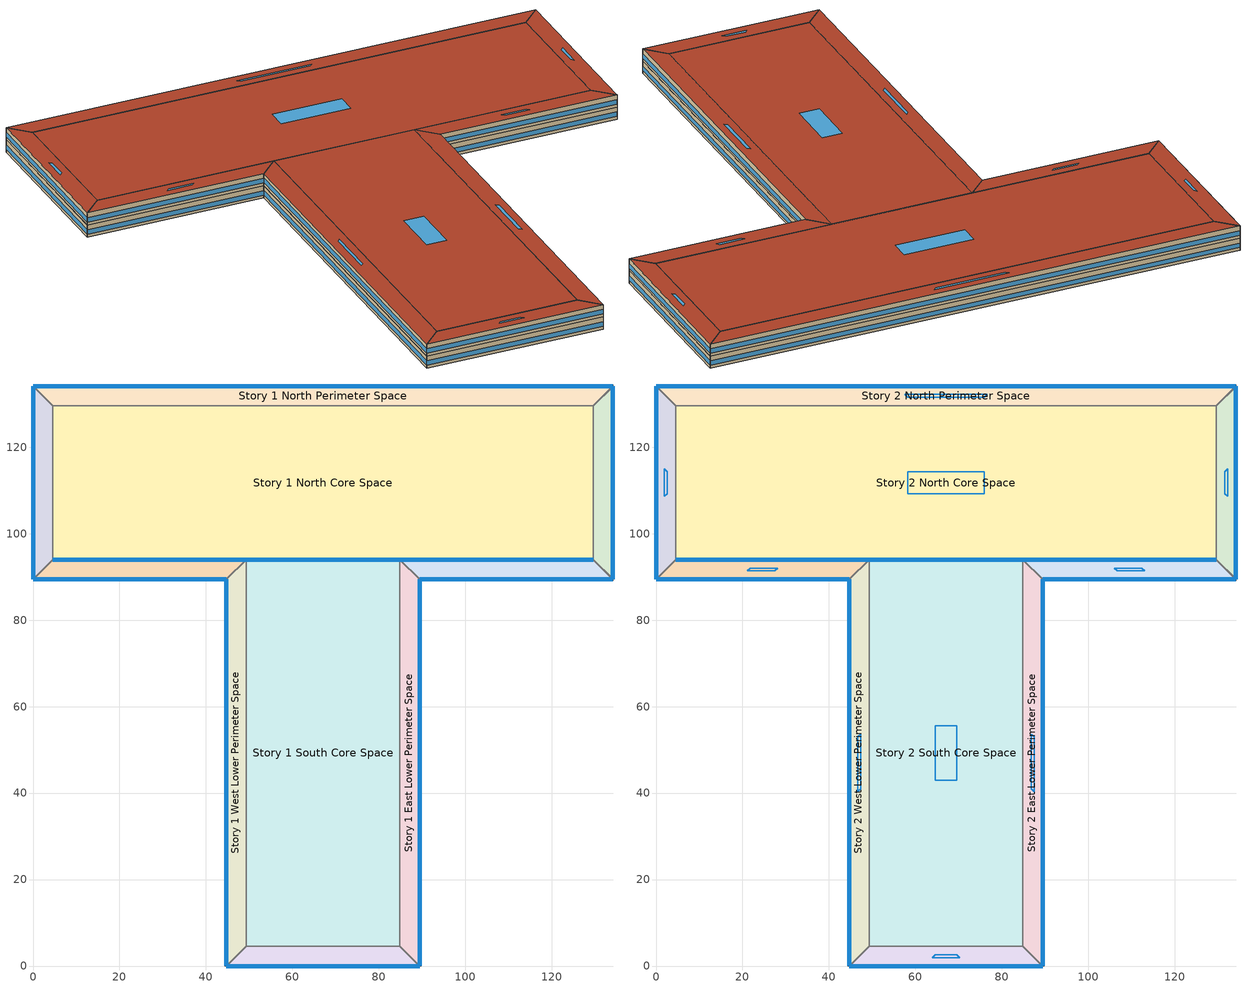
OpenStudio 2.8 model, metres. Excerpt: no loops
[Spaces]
Story 1 West Lower Perimeter Space
 floor ground: 44.72,0 44.72,89.44 49.29,94.01 49.29,4.57 z0
 wall outside: 44.72,89.44 44.72,0 z0:3.2
 wall to Story 1 South Upper Left Perimeter Space: 49.29,94.01 44.72,89.44 z0:3.2
 wall to Story 1 South Core Space: 49.29,4.57 49.29,94.01 z0:3.2
 wall to Story 1 South Lower Perimeter Space: 44.72,0 49.29,4.57 z0:3.2
 window: 44.72,89.42 44.72,0.03 z0.76:1.94
Story 1 South Upper Left Perimeter Space
 floor ground: 44.72,89.44 0,89.44 4.57,94.01 49.29,94.01 z0
 wall outside: 0,89.44 44.72,89.44 / 49.29,94.01 4.57,94.01 z0:3.2
 wall to Story 1 West Upper Perimeter Space: 4.57,94.01 0,89.44 z0:3.2
 window: 49.27,94.01 4.6,94.01 / 0.03,89.44 44.7,89.44 z0.76:1.94
Story 1 West Upper Perimeter Space
 floor ground: 0,89.44 0,134.16 4.57,129.59 4.57,94.01 z0
 wall outside: 0,134.16 0,89.44 z0:3.2
 wall to Story 1 North Perimeter Space: 4.57,129.59 0,134.16 z0:3.2
 wall to Story 1 North Core Space: 4.57,94.01 4.57,129.59 z0:3.2
 window: 0,134.14 0,89.47 z0.76:1.94
Story 1 North Perimeter Space
 floor ground: 0,134.16 134.16,134.16 129.59,129.59 4.57,129.59 z0
 wall outside: 134.16,134.16 0,134.16 z0:3.2
 wall to Story 1 East Upper Perimeter Space: 129.59,129.59 134.16,134.16 z0:3.2
 wall to Story 1 North Core Space: 4.57,129.59 129.59,129.59 z0:3.2
 window: 134.14,134.16 0.03,134.16 z0.76:1.94
Story 1 East Upper Perimeter Space
 floor ground: 134.16,134.16 134.16,89.44 129.59,94.01 129.59,129.59 z0
 wall outside: 134.16,89.44 134.16,134.16 z0:3.2
 wall to Story 1 South Upper Left Perimeter Space 1: 129.59,94.01 134.16,89.44 z0:3.2
 wall to Story 1 North Core Space: 129.59,129.59 129.59,94.01 z0:3.2
 window: 134.16,89.47 134.16,134.14 z0.76:1.94
Story 1 South Upper Left Perimeter Space 1
 floor ground: 134.16,89.44 89.44,89.44 84.87,94.01 129.59,94.01 z0
 wall outside: 89.44,89.44 134.16,89.44 / 129.59,94.01 84.87,94.01 z0:3.2
 wall to Story 1 East Lower Perimeter Space: 84.87,94.01 89.44,89.44 z0:3.2
 window: 89.47,89.44 134.14,89.44 / 129.57,94.01 84.9,94.01 z0.76:1.94
Story 1 East Lower Perimeter Space
 floor ground: 89.44,89.44 89.44,0 84.87,4.57 84.87,94.01 z0
 wall outside: 89.44,0 89.44,89.44 z0:3.2
 wall to Story 1 South Lower Perimeter Space: 84.87,4.57 89.44,0 z0:3.2
 wall to Story 1 South Core Space: 84.87,94.01 84.87,4.57 z0:3.2
 window: 89.44,0.03 89.44,89.42 z0.76:1.94
Story 1 South Lower Perimeter Space
 floor ground: 89.44,0 44.72,0 49.29,4.57 84.87,4.57 z0
 wall outside: 44.72,0 89.44,0 z0:3.2
 wall to Story 1 South Core Space: 84.87,4.57 49.29,4.57 z0:3.2
 window: 44.75,0 89.42,0 z0.76:1.94
Story 1 North Core Space
 floor ground: 4.57,94.01 4.57,129.59 129.59,129.59 129.59,94.01 z0
 wall outside: 4.57,94.01 49.29,94.01 84.87,94.01 129.59,94.01 z0:3.2
 window: 4.6,94.01 49.27,94.01 / 49.32,94.01 84.85,94.01 / 84.9,94.01 129.57,94.01 z0.76:1.94
Story 1 South Core Space
 floor ground: 49.29,4.57 49.29,94.01 84.87,94.01 84.87,4.57 z0
 wall outside: 84.87,94.01 49.29,94.01 z0:3.2
 window: 84.85,94.01 49.32,94.01 z0.76:1.94
Story 2 West Lower Perimeter Space
 floor to Story 1 West Lower Perimeter Space: 44.72,0 44.72,89.44 49.29,94.01 49.29,4.57 z3.2
 wall outside: 44.72,89.44 44.72,0 z3.2:6.4
 wall to Story 2 South Upper Left Perimeter Space: 49.29,94.01 44.72,89.44 z3.2:6.4
 wall to Story 2 South Core Space: 49.29,4.57 49.29,94.01 z3.2:6.4
 wall to Story 2 South Lower Perimeter Space: 44.72,0 49.29,4.57 z3.2:6.4
 window: 44.72,89.42 44.72,0.03 z3.96:5.14
 roof outside: 49.29,4.57 49.29,94.01 44.72,89.44 44.72,0 z6.4
 skylight: 47.33,41 47.33,53.65 46.68,53.01 46.68,40.36 z6.4
Story 2 South Upper Left Perimeter Space
 floor to Story 1 South Upper Left Perimeter Space: 44.72,89.44 0,89.44 4.57,94.01 49.29,94.01 z3.2
 wall outside: 0,89.44 44.72,89.44 / 49.29,94.01 4.57,94.01 z3.2:6.4
 wall to Story 2 West Upper Perimeter Space: 4.57,94.01 0,89.44 z3.2:6.4
 window: 0.03,89.44 44.7,89.44 / 49.27,94.01 4.6,94.01 z3.96:5.14
 roof outside: 49.29,94.01 4.57,94.01 0,89.44 44.72,89.44 z6.4
 skylight: 28.13,92.05 21.81,92.05 21.16,91.4 27.48,91.4 z6.4
Story 2 West Upper Perimeter Space
 floor to Story 1 West Upper Perimeter Space: 0,89.44 0,134.16 4.57,129.59 4.57,94.01 z3.2
 wall outside: 0,134.16 0,89.44 z3.2:6.4
 wall to Story 2 North Perimeter Space: 4.57,129.59 0,134.16 z3.2:6.4
 wall to Story 2 North Core Space: 4.57,94.01 4.57,129.59 z3.2:6.4
 window: 0,134.14 0,89.47 z3.96:5.14
 roof outside: 4.57,94.01 4.57,129.59 0,134.16 0,89.44 z6.4
 skylight: 2.61,109.29 2.61,114.32 1.96,114.97 1.96,108.64 z6.4
Story 2 North Perimeter Space
 floor to Story 1 North Perimeter Space: 0,134.16 134.16,134.16 129.59,129.59 4.57,129.59 z3.2
 wall outside: 134.16,134.16 0,134.16 z3.2:6.4
 wall to Story 2 East Upper Perimeter Space: 129.59,129.59 134.16,134.16 z3.2:6.4
 wall to Story 2 North Core Space: 4.57,129.59 129.59,129.59 z3.2:6.4
 window: 134.14,134.16 0.03,134.16 z3.96:5.14
 roof outside: 4.57,129.59 129.59,129.59 134.16,134.16 0,134.16 z6.4
 skylight: 58.24,131.56 75.92,131.56 76.57,132.2 57.6,132.2 z6.4
Story 2 East Upper Perimeter Space
 floor to Story 1 East Upper Perimeter Space: 134.16,134.16 134.16,89.44 129.59,94.01 129.59,129.59 z3.2
 wall outside: 134.16,89.44 134.16,134.16 z3.2:6.4
 wall to Story 2 South Upper Left Perimeter Space 1: 129.59,94.01 134.16,89.44 z3.2:6.4
 wall to Story 2 North Core Space: 129.59,129.59 129.59,94.01 z3.2:6.4
 window: 134.16,89.47 134.16,134.14 z3.96:5.14
 roof outside: 129.59,129.59 129.59,94.01 134.16,89.44 134.16,134.16 z6.4
 skylight: 131.56,114.32 131.56,109.29 132.2,108.64 132.2,114.97 z6.4
Story 2 South Upper Left Perimeter Space 1
 floor to Story 1 South Upper Left Perimeter Space 1: 134.16,89.44 89.44,89.44 84.87,94.01 129.59,94.01 z3.2
 wall outside: 89.44,89.44 134.16,89.44 / 129.59,94.01 84.87,94.01 z3.2:6.4
 wall to Story 2 East Lower Perimeter Space: 84.87,94.01 89.44,89.44 z3.2:6.4
 window: 89.47,89.44 134.14,89.44 / 129.57,94.01 84.9,94.01 z3.96:5.14
 roof outside: 129.59,94.01 84.87,94.01 89.44,89.44 134.16,89.44 z6.4
 skylight: 112.36,92.05 106.03,92.05 106.68,91.4 113,91.4 z6.4
Story 2 East Lower Perimeter Space
 floor to Story 1 East Lower Perimeter Space: 89.44,89.44 89.44,0 84.87,4.57 84.87,94.01 z3.2
 wall outside: 89.44,0 89.44,89.44 z3.2:6.4
 wall to Story 2 South Lower Perimeter Space: 84.87,4.57 89.44,0 z3.2:6.4
 wall to Story 2 South Core Space: 84.87,94.01 84.87,4.57 z3.2:6.4
 window: 89.44,0.03 89.44,89.42 z3.96:5.14
 roof outside: 84.87,94.01 84.87,4.57 89.44,0 89.44,89.44 z6.4
 skylight: 86.83,53.65 86.83,41 87.48,40.36 87.48,53.01 z6.4
Story 2 South Lower Perimeter Space
 floor to Story 1 South Lower Perimeter Space: 89.44,0 44.72,0 49.29,4.57 84.87,4.57 z3.2
 wall outside: 44.72,0 89.44,0 z3.2:6.4
 wall to Story 2 South Core Space: 84.87,4.57 49.29,4.57 z3.2:6.4
 window: 44.75,0 89.42,0 z3.96:5.14
 roof outside: 84.87,4.57 49.29,4.57 44.72,0 89.44,0 z6.4
 skylight: 69.6,2.61 64.57,2.61 63.92,1.96 70.24,1.96 z6.4
Story 2 North Core Space
 floor to Story 1 North Core Space: 4.57,94.01 4.57,129.59 129.59,129.59 129.59,94.01 z3.2
 wall outside: 4.57,94.01 49.29,94.01 84.87,94.01 129.59,94.01 z3.2:6.4
 window: 49.32,94.01 84.85,94.01 / 84.9,94.01 129.57,94.01 / 4.6,94.01 49.27,94.01 z3.96:5.14
 roof outside: 129.59,94.01 129.59,129.59 4.57,129.59 4.57,94.01 z6.4
 skylight: 75.92,109.29 75.92,114.32 58.24,114.32 58.24,109.29 z6.4
Story 2 South Core Space
 floor to Story 1 South Core Space: 49.29,4.57 49.29,94.01 84.87,94.01 84.87,4.57 z3.2
 wall outside: 84.87,94.01 49.29,94.01 z3.2:6.4
 window: 84.85,94.01 49.32,94.01 z3.96:5.14
 roof outside: 84.87,4.57 84.87,94.01 49.29,94.01 49.29,4.57 z6.4
 skylight: 69.6,42.97 69.6,55.62 64.57,55.62 64.57,42.97 z6.4
[Building]
T shape_SmallHotel_NECB2017: North Axis {deg}=0; Space Type=Hotel/Motel WholeBuilding; Default Construction Set=BTAP-Mass at hdd = 4500.0; Standards Number of Stories=2; Standards Number of Above Ground Stories=2; Standards Building Type=NECB2017_SmallHotel
[Site]
Ottawa=Macdonald-Cartier Intl AP_ON_CAN: Latitude {deg}=45.317; Longitude {deg}=-75.667; Time Zone {hr}=-5; Elevation {m}=114.9
[Site:WaterMainsTemperature]
Calculation Method=Correlation; Annual Average Outdoor Air Temperature {C}=6.83333; Maximum Difference In Monthly Average Outdoor Air Temperatures {deltaC}=31.2
[SizingPeriod:DesignDay] Barometric Pressure {Pa}=99952; Sky Clearness=0; Rain Indicator=0; Snow Indicator=0; Day of Month=21; Daylight Saving Time Indicator=0; Humidity Indicating Type=Wetbulb; Dry-Bulb Temperature Range Modifier Type=DefaultMultipliers
Name | Maximum Dry-Bulb Temperature {C} | Daily Dry-Bulb Temperature Range {deltaC} | Humidity Indicating Conditions at Maximum Dry-Bulb | Wind Speed {m/s} | Wind Direction {deg} | Month | Day Type | Solar Model Indicator | ASHRAE Taub | ASHRAE Taud
Ottawa=Macdonald-Cartier Intl Ann Clg .4% Condns DB=>MWB | 30.6 | 10.1 | 21.8 | 4.6 | 220 | 7 | SummerDesignDay | ASHRAETau | 0.417 | 2.264
Ottawa=Macdonald-Cartier Intl Ann Htg 99.6% Condns DB | -24.2 | 0 | -24.2 | 3.5 | 290 | 1 | WinterDesignDay | ASHRAEClearSky
[Site:GroundTemperature:BuildingSurface]
19.527, 19.502, 19.536, 19.598, 20.002, 21.64, 22.225, 22.375, 21.449, 20.121, 19.802, 19.633
[Material:NoMass] Roughness=Smooth; Thermal Absorptance=0.9; Solar Absorptance=0.7
Name | Thermal Resistance {m2-K/W} | Visible Absorptance
Typical Carpet Pad; Typical Carpet Pad 1 | 0.21648 | 0.8
Typical Insulation 1 | 5.20402 | 0.7
Typical Insulation 2 | 3.77764 | 0.7
Typical Insulation 3 | 6.41024 | 0.7
Typical Carpet Pad 2 | 1.25503 | 0.8
Typical Carpet Pad 3; Typical Carpet Pad 4 | 3.45515 | 0.8
Typical Insulation 4 | 0.526298 | 0.7
Typical Insulation 5 | 0.526316 | 0.7
[Material]
Name | Roughness | Thickness {m} | Conductivity {W/m-K} | Density {kg/m3} | Specific Heat {J/kg-K} | Thermal Absorptance | Solar Absorptance | Visible Absorptance
G05 25mm wood | MediumSmooth | 0.0254 | 0.15 | 608 | 1630 | 0.9 | 0.5 | 0.5
100mm Normalweight concrete floor 1 | MediumSmooth | 0.1016 | 2.31 | 2322 | 832
G01 13mm gypsum board 1 | Smooth | 0.0127 | 0.16 | 800 | 1090 | 0.9 | 0.7 | 0.5
4 in. Normalweight Concrete Floor 1 | MediumRough | 0.1016 | 2.31 | 2322 | 832 | 0.9 | 0.7 | 0.7
1IN Stucco 1 | Smooth | 0.0253 | 0.6918 | 1858 | 837 | 0.9 | 0.7 | 0.92
8IN CONCRETE HW RefBldg 1 | Rough | 0.2032 | 1.311 | 2240 | 836.8 | 0.9 | 0.7 | 0.7
1/2IN Gypsum 1 | Smooth | 0.0127 | 0.16 | 784.9 | 830 | 0.9 | 0.4 | 0.4
Metal Roof Surface 1; F08 Metal surface 1 | Smooth | 0.0008 | 45.28 | 7824 | 500 | 0.9 | 0.7 | 0.7
6 in. Normalweight Concrete Floor 1; 6 in. Normalweight Concrete Floor 2; 6 in. Normalweight Concrete Floor 3 | MediumRough | 0.1524 | 2.31 | 2322 | 832 | 0.9 | 0.7 | 0.7
[Construction]
BTAP-Int-Partition; BTAP-Int-Door: G05 25mm wood
BTAP-Int-Floor: 100mm Normalweight concrete floor 1, Typical Carpet Pad
BTAP-Int-Wall: G01 13mm gypsum board 1, G01 13mm gypsum board 1
BTAP-Int-Ceiling: Typical Carpet Pad, 100mm Normalweight concrete floor 1
BTAP-Int-Window: SimpleGlazing
BTAP-Ext-Floor-Mass:U-0.183: Typical Insulation 1, 4 in. Normalweight Concrete Floor 1, Typical Carpet Pad 1
BTAP-Ext-Wall-Mass:U-0.247: 1IN Stucco 1, 8IN CONCRETE HW RefBldg 1, Typical Insulation 2, 1/2IN Gypsum 1
BTAP-Ext-Roof-Metal:U-0.156: Metal Roof Surface 1, Typical Insulation 3
BTAP-Grnd-Floor-Mass:U-0.757: 6 in. Normalweight Concrete Floor 1, Typical Carpet Pad 2
BTAP-Grnd-Wall-Mass:U-0.284: 6 in. Normalweight Concrete Floor 2, Typical Carpet Pad 3
BTAP-Grnd-Roof-Mass:U-0.284: 6 in. Normalweight Concrete Floor 3, Typical Carpet Pad 4
BTAP-Ext-FixedWindow:U=0.190 SHGC=0.600; BTAP-Ext-GlassDoors:U=0.190 SHGC=0.600; BTAP-Ext-Skylights:U=0.190 SHGC=0.600; BTAP-Ext-DaylightDomes:U=0.190 SHGC=0.600; BTAP-Ext-DaylightDiffuser:U=0.190 SHGC=0.600: SimpleGlazing:U=0.190 SHGC=0.600
BTAP-Ext-Door:U-1.9000000000000001: F08 Metal surface 1, Typical Insulation 4
BTAP-Ext-OverHeadDoor:U-1.9000000000000001: Typical Insulation 5
[DefaultConstructionSet]
BTAP-Mass at hdd = 4500.0: Default Exterior Surface Constructions=BTAP-Mass at hdd = 4500.0; Default Interior Surface Constructions=Default Surface Constructions 2; Default Ground Contact Surface Constructions=BTAP-Mass at hdd = 4500.0 1; Default Exterior SubSurface Constructions=BTAP-Mass at hdd = 4500.0; Default Interior SubSurface Constructions=Default Sub Surface Constructions 2; Interior Partition Construction=BTAP-Int-Partition
[DefaultSurfaceConstructions]
Name | Floor Construction | Wall Construction | Roof Ceiling Construction
Default Surface Constructions 2 | BTAP-Int-Floor | BTAP-Int-Wall | BTAP-Int-Ceiling
BTAP-Mass at hdd = 4500.0 | BTAP-Ext-Floor-Mass:U-0.183 | BTAP-Ext-Wall-Mass:U-0.247 | BTAP-Ext-Roof-Metal:U-0.156
BTAP-Mass at hdd = 4500.0 1 | BTAP-Grnd-Floor-Mass:U-0.757 | BTAP-Grnd-Wall-Mass:U-0.284 | BTAP-Grnd-Roof-Mass:U-0.284
[DefaultSubSurfaceConstructions]
Name | Fixed Window Construction | Operable Window Construction | Door Construction | Glass Door Construction | Overhead Door Construction | Skylight Construction | Tubular Daylight Dome Construction | Tubular Daylight Diffuser Construction
Default Sub Surface Constructions 2 | BTAP-Int-Window | BTAP-Int-Window | BTAP-Int-Door
BTAP-Mass at hdd = 4500.0 | BTAP-Ext-FixedWindow:U=0.190 SHGC=0.600 | BTAP-Ext-FixedWindow:U=0.190 SHGC=0.600 | BTAP-Ext-Door:U-1.9000000000000001 | BTAP-Ext-GlassDoors:U=0.190 SHGC=0.600 | BTAP-Ext-OverHeadDoor:U-1.9000000000000001 | BTAP-Ext-Skylights:U=0.190 SHGC=0.600 | BTAP-Ext-DaylightDomes:U=0.190 SHGC=0.600 | BTAP-Ext-DaylightDiffuser:U=0.190 SHGC=0.600
[WindowMaterial:SimpleGlazingSystem] Solar Heat Gain Coefficient=0.6; Visible Transmittance=0.21
Name | U-Factor {W/m2-K}
SimpleGlazing | 2.2
SimpleGlazing:U=0.190 SHGC=0.600 | 1.9
[BuildingStory] Nominal Floor to Floor Height {m}=3.2
Name | Nominal Z Coordinate {m}
Story 1 | 0
Story 2 | 3.2
[Space]
Name | Building Story | Thermal Zone
Story 1 West Lower Perimeter Space | Story 1 | Sp-Story 1 West Lower Perimeter Space Sys-1 Flr-1 Sch-F HPlcmt-west ZN
Story 1 South Upper Left Perimeter Space | Story 1 | Sp-Story 1 South Upper Left Perimeter Space Sys-1 Flr-1 Sch-F HPlcmt-north ZN
Story 1 West Upper Perimeter Space | Story 1 | Sp-Story 1 West Upper Perimeter Space Sys-1 Flr-1 Sch-F HPlcmt-west ZN
Story 1 North Perimeter Space | Story 1 | Sp-Story 1 North Perimeter Space Sys-1 Flr-1 Sch-F HPlcmt-north ZN
Story 1 East Upper Perimeter Space | Story 1 | Sp-Story 1 East Upper Perimeter Space Sys-1 Flr-1 Sch-F HPlcmt-east ZN
Story 1 South Upper Left Perimeter Space 1 | Story 1 | Sp-Story 1 South Upper Left Perimeter Space 1 Sys-1 Flr-1 Sch-F HPlcmt-north ZN
Story 1 East Lower Perimeter Space | Story 1 | Sp-Story 1 East Lower Perimeter Space Sys-1 Flr-1 Sch-F HPlcmt-east ZN
Story 1 South Lower Perimeter Space | Story 1 | Sp-Story 1 South Lower Perimeter Space Sys-1 Flr-1 Sch-F HPlcmt-south ZN
Story 1 North Core Space | Story 1 | Sp-Story 1 North Core Space Sys-1 Flr-1 Sch-F HPlcmt-south ZN
Story 1 South Core Space | Story 1 | Sp-Story 1 South Core Space Sys-1 Flr-1 Sch-F HPlcmt-north ZN
Story 2 West Lower Perimeter Space | Story 2 | Sp-Story 2 West Lower Perimeter Space Sys-1 Flr-2 Sch-F HPlcmt-west ZN
Story 2 South Upper Left Perimeter Space | Story 2 | Sp-Story 2 South Upper Left Perimeter Space Sys-1 Flr-2 Sch-F HPlcmt-north ZN
Story 2 West Upper Perimeter Space | Story 2 | Sp-Story 2 West Upper Perimeter Space Sys-1 Flr-2 Sch-F HPlcmt-west ZN
Story 2 North Perimeter Space | Story 2 | Sp-Story 2 North Perimeter Space Sys-1 Flr-2 Sch-F HPlcmt-north ZN
Story 2 East Upper Perimeter Space | Story 2 | Sp-Story 2 East Upper Perimeter Space Sys-1 Flr-2 Sch-F HPlcmt-east ZN
Story 2 South Upper Left Perimeter Space 1 | Story 2 | Sp-Story 2 South Upper Left Perimeter Space 1 Sys-1 Flr-2 Sch-F HPlcmt-north ZN
Story 2 East Lower Perimeter Space | Story 2 | Sp-Story 2 East Lower Perimeter Space Sys-1 Flr-2 Sch-F HPlcmt-east ZN
Story 2 South Lower Perimeter Space | Story 2 | Sp-Story 2 South Lower Perimeter Space Sys-1 Flr-2 Sch-F HPlcmt-south ZN
Story 2 North Core Space | Story 2 | Sp-Story 2 North Core Space Sys-1 Flr-2 Sch-F HPlcmt-south ZN
Story 2 South Core Space | Story 2 | Sp-Story 2 South Core Space Sys-1 Flr-2 Sch-F HPlcmt-north ZN
[SpaceType]
Hotel/Motel WholeBuilding: Default Schedule Set=Hotel/Motel WholeBuilding Schedule Set; Design Specification Outdoor Air Object=Hotel/Motel WholeBuilding Ventilation; Standards Building Type=Hotel/Motel; Standards Space Type=WholeBuilding
[People:Definition]
Hotel/Motel WholeBuilding People Definition: Number of People Calculation Method=People/Area; People per Space Floor Area {person/m2}=0.0400145; Fraction Radiant=0.3
[People]
Hotel/Motel WholeBuilding People: People Definition=Hotel/Motel WholeBuilding People Definition; Space or SpaceType=Hotel/Motel WholeBuilding; Work Efficiency Schedule=Work Efficiency Schedule; Clothing Insulation Schedule=Clothing Schedule; Air Velocity Schedule=Air Velocity Schedule; Multiplier=1
[Lights:Definition]
Hotel/Motel WholeBuilding Lights Definition: Design Level Calculation Method=Watts/Area; Watts per Space Floor Area {W/m2}=8.09993; Fraction Radiant=0.5; Fraction Visible=0.2
[Lights]
Hotel/Motel WholeBuilding Lights: Lights Definition=Hotel/Motel WholeBuilding Lights Definition; Space or SpaceType=Hotel/Motel WholeBuilding; Fraction Replaceable=1
[ElectricEquipment:Definition]
Hotel/Motel WholeBuilding Elec Equip Definition: Design Level Calculation Method=Watts/Area; Watts per Space Floor Area {W/m2}=2.50091; Fraction Radiant=0.5
[ElectricEquipment]
Hotel/Motel WholeBuilding Elec Equip: Electric Equipment Definition=Hotel/Motel WholeBuilding Elec Equip Definition; Space or SpaceType=Hotel/Motel WholeBuilding
[DesignSpecification:OutdoorAir]
Hotel/Motel WholeBuilding Ventilation: Outdoor Air Method=Sum; Outdoor Air Flow per Person {m3/s-person}=0; Outdoor Air Flow per Floor Area {m3/s-m2}=0.00040132; Outdoor Air Flow Rate {m3/s}=0; Outdoor Air Flow Air Changes per Hour {1/hr}=0
[DefaultScheduleSet]
Hotel/Motel WholeBuilding Schedule Set: Number of People Schedule=NECB-F-Occupancy; People Activity Level Schedule=NECB-Activity; Lighting Schedule=NECB-F-Lighting; Electric Equipment Schedule=NECB-F-Electric-Equipment; Infiltration Schedule=Always On
[ThermostatSetpoint:DualSetpoint] Heating Setpoint Temperature Schedule=NECB-F-Thermostat Setpoint-Heating; Cooling Setpoint Temperature Schedule=NECB-F-Thermostat Setpoint-Cooling
Hotel/Motel WholeBuilding Thermostat 42; Hotel/Motel WholeBuilding Thermostat 43; Hotel/Motel WholeBuilding Thermostat 44; Hotel/Motel WholeBuilding Thermostat 45; Hotel/Motel WholeBuilding Thermostat 46; Hotel/Motel WholeBuilding Thermostat 47; Hotel/Motel WholeBuilding Thermostat 48; Hotel/Motel WholeBuilding Thermostat 49; Hotel/Motel WholeBuilding Thermostat 50; Hotel/Motel WholeBuilding Thermostat 51; Hotel/Motel WholeBuilding Thermostat 52; Hotel/Motel WholeBuilding Thermostat 53; Hotel/Motel WholeBuilding Thermostat 54; Hotel/Motel WholeBuilding Thermostat 55; Hotel/Motel WholeBuilding Thermostat 56; Hotel/Motel WholeBuilding Thermostat 57; Hotel/Motel WholeBuilding Thermostat 58; Hotel/Motel WholeBuilding Thermostat 59; Hotel/Motel WholeBuilding Thermostat 60; Hotel/Motel WholeBuilding Thermostat 61
[SpaceInfiltration:DesignFlowRate] Schedule=Always On Discrete; Design Flow Rate Calculation Method=Flow/ExteriorArea; Flow per Exterior Surface Area {m3/s-m2}=0.00025; Constant Term Coefficient=0; Temperature Term Coefficient=0; Velocity Term Coefficient=0.224; Velocity Squared Term Coefficient=0
Name | Space or SpaceType
Story 1 East Lower Perimeter Space Infiltration | Story 1 East Lower Perimeter Space
Story 1 East Upper Perimeter Space Infiltration | Story 1 East Upper Perimeter Space
Story 1 North Core Space Infiltration | Story 1 North Core Space
Story 1 North Perimeter Space Infiltration | Story 1 North Perimeter Space
Story 1 South Core Space Infiltration | Story 1 South Core Space
Story 1 South Lower Perimeter Space Infiltration | Story 1 South Lower Perimeter Space
Story 1 South Upper Left Perimeter Space Infiltration | Story 1 South Upper Left Perimeter Space
Story 1 South Upper Left Perimeter Space 1 Infiltration | Story 1 South Upper Left Perimeter Space 1
Story 1 West Lower Perimeter Space Infiltration | Story 1 West Lower Perimeter Space
Story 1 West Upper Perimeter Space Infiltration | Story 1 West Upper Perimeter Space
Story 2 East Lower Perimeter Space Infiltration | Story 2 East Lower Perimeter Space
Story 2 East Upper Perimeter Space Infiltration | Story 2 East Upper Perimeter Space
Story 2 North Core Space Infiltration | Story 2 North Core Space
Story 2 North Perimeter Space Infiltration | Story 2 North Perimeter Space
Story 2 South Core Space Infiltration | Story 2 South Core Space
Story 2 South Lower Perimeter Space Infiltration | Story 2 South Lower Perimeter Space
Story 2 South Upper Left Perimeter Space Infiltration | Story 2 South Upper Left Perimeter Space
Story 2 South Upper Left Perimeter Space 1 Infiltration | Story 2 South Upper Left Perimeter Space 1
Story 2 West Lower Perimeter Space Infiltration | Story 2 West Lower Perimeter Space
Story 2 West Upper Perimeter Space Infiltration | Story 2 West Upper Perimeter Space
[ThermalZone] Use Ideal Air Loads=No
Name | Thermostat
Sp-Story 1 North Perimeter Space Sys-1 Flr-1 Sch-F HPlcmt-north ZN | Hotel/Motel WholeBuilding Thermostat 42
Sp-Story 1 South Core Space Sys-1 Flr-1 Sch-F HPlcmt-north ZN | Hotel/Motel WholeBuilding Thermostat 43
Sp-Story 1 South Upper Left Perimeter Space Sys-1 Flr-1 Sch-F HPlcmt-north ZN | Hotel/Motel WholeBuilding Thermostat 44
Sp-Story 1 South Upper Left Perimeter Space 1 Sys-1 Flr-1 Sch-F HPlcmt-north ZN | Hotel/Motel WholeBuilding Thermostat 45
Sp-Story 1 East Lower Perimeter Space Sys-1 Flr-1 Sch-F HPlcmt-east ZN | Hotel/Motel WholeBuilding Thermostat 46
Sp-Story 1 East Upper Perimeter Space Sys-1 Flr-1 Sch-F HPlcmt-east ZN | Hotel/Motel WholeBuilding Thermostat 47
Sp-Story 1 West Lower Perimeter Space Sys-1 Flr-1 Sch-F HPlcmt-west ZN | Hotel/Motel WholeBuilding Thermostat 48
Sp-Story 1 West Upper Perimeter Space Sys-1 Flr-1 Sch-F HPlcmt-west ZN | Hotel/Motel WholeBuilding Thermostat 49
Sp-Story 1 North Core Space Sys-1 Flr-1 Sch-F HPlcmt-south ZN | Hotel/Motel WholeBuilding Thermostat 50
Sp-Story 1 South Lower Perimeter Space Sys-1 Flr-1 Sch-F HPlcmt-south ZN | Hotel/Motel WholeBuilding Thermostat 51
Sp-Story 2 North Perimeter Space Sys-1 Flr-2 Sch-F HPlcmt-north ZN | Hotel/Motel WholeBuilding Thermostat 52
Sp-Story 2 South Core Space Sys-1 Flr-2 Sch-F HPlcmt-north ZN | Hotel/Motel WholeBuilding Thermostat 53
Sp-Story 2 South Upper Left Perimeter Space Sys-1 Flr-2 Sch-F HPlcmt-north ZN | Hotel/Motel WholeBuilding Thermostat 54
Sp-Story 2 South Upper Left Perimeter Space 1 Sys-1 Flr-2 Sch-F HPlcmt-north ZN | Hotel/Motel WholeBuilding Thermostat 55
Sp-Story 2 East Lower Perimeter Space Sys-1 Flr-2 Sch-F HPlcmt-east ZN | Hotel/Motel WholeBuilding Thermostat 56
Sp-Story 2 East Upper Perimeter Space Sys-1 Flr-2 Sch-F HPlcmt-east ZN | Hotel/Motel WholeBuilding Thermostat 57
Sp-Story 2 West Lower Perimeter Space Sys-1 Flr-2 Sch-F HPlcmt-west ZN | Hotel/Motel WholeBuilding Thermostat 58
Sp-Story 2 West Upper Perimeter Space Sys-1 Flr-2 Sch-F HPlcmt-west ZN | Hotel/Motel WholeBuilding Thermostat 59
Sp-Story 2 North Core Space Sys-1 Flr-2 Sch-F HPlcmt-south ZN | Hotel/Motel WholeBuilding Thermostat 60
Sp-Story 2 South Lower Perimeter Space Sys-1 Flr-2 Sch-F HPlcmt-south ZN | Hotel/Motel WholeBuilding Thermostat 61
[HeatExchanger:AirToAir:SensibleAndLatent]
Sys_1_Make-up air unit ERV: Availability Schedule=Always On Discrete; Nominal Supply Air Flow Rate {m3/s}=autosize; Sensible Effectiveness at 100% Heating Air Flow=0.5; Latent Effectiveness at 100% Heating Air Flow=0.5; Sensible Effectiveness at 75% Heating Air Flow=0.5; Latent Effectiveness at 75% Heating Air Flow=0.5; Sensible Effectiveness at 100% Cooling Air Flow=0.5; Latent Effectiveness at 100% Cooling Air Flow=0.5; Sensible Effectiveness at 75% Cooling Air Flow=0.5; Latent Effectiveness at 75% Cooling Air Flow=0.5; Nominal Electric Power {W}=5808.94; Supply Air Outlet Temperature Control=Yes; Heat Exchanger Type=Rotary; Frost Control Type=ExhaustOnly; Threshold Temperature {C}=-23.3; Initial Defrost Time Fraction=0.167; Rate of Defrost Time Fraction Increase {1/K}=1.44; Economizer Lockout=Yes
[SetpointManager:OutdoorAirPretreat]
Setpoint Manager Outdoor Air Pretreat 1: Minimum Setpoint Temperature {C}=-99; Maximum Setpoint Temperature {C}=99; Minimum Setpoint Humidity Ratio {kgWater/kgDryAir}=1e-05; Maximum Setpoint Humidity Ratio {kgWater/kgDryAir}=1
[AvailabilityManager:NightCycle]
Availability Manager Night Cycle 1: Control Type=CycleOnAny; Thermostat Tolerance {deltaC}=1; Cycling Run Time {s}=3600
[EnergyManagementSystem:Sensor]
OAT: Output Variable or Output Meter Index Key=Environment; Output Variable or Output Meter=Site Outdoor Air Drybulb Temperature
[EnergyManagementSystem:Actuator] Actuated Component Type=Schedule:Year; Actuated Component Control Type=Schedule Value
Name | Actuated Component
Sys1MakeupairunitHtgSch0 | NECB-F-Thermostat Setpoint-Heating
Sys1MakeupairunitClgSch0 | NECB-F-Thermostat Setpoint-Cooling
[EnergyManagementSystem:Program]
Sys1MakeupairunitOptimumStartProg0: IF DaylightSavings==0 && DayOfWeek>1 && Hour==5 && OAT<23.9 && OAT>1.7; SET Sys1MakeupairunitClgSch0 = 29.4; SET Sys1MakeupairunitHtgSch0 = 15.6; ELSEIF DaylightSavings==0 && DayOfWeek==1 && Hour==7 && OAT<23.9 && OAT>1.7; SET Sys1MakeupairunitClgSch0 = 29.4; SET Sys1MakeupairunitHtgSch0 = 15.6; ELSEIF DaylightSavings==1 && DayOfWeek>1 && Hour==4 && OAT<23.9 && OAT>1.7; SET Sys1MakeupairunitClgSch0 = 29.4; SET Sys1MakeupairunitHtgSch0 = 15.6; ELSEIF DaylightSavings==1 && DayOfWeek==1 && Hour==6 && OAT<23.9 && OAT>1.7; SET Sys1MakeupairunitClgSch0 = 29.4; SET Sys1MakeupairunitHtgSch0 = 15.6; ELSE; SET Sys1MakeupairunitClgSch0 = NULL; SET Sys1MakeupairunitHtgSch0 = NULL; ENDIF
[EnergyManagementSystem:ProgramCallingManager]
Sys1MakeupairunitOptimumStartCallingManager0: BeginTimestepBeforePredictor; Sys1MakeupairunitOptimumStartProg0
[Schedule:Ruleset]
Clothing Schedule: Default Day Schedule=Clothing Schedule Default Winter Clothes
Air Velocity Schedule: Default Day Schedule=Air Velocity Schedule Default
Work Efficiency Schedule: Default Day Schedule=Work Efficiency Schedule Default
NECB-F-Occupancy: Default Day Schedule=NECB-F-Occupancy Default
NECB-Activity: Default Day Schedule=NECB-Activity Default; Summer Design Day Schedule=NECB-Activity Summer Design Day; Winter Design Day Schedule=NECB-Activity Winter Design Day
NECB-F-Lighting: Default Day Schedule=NECB-F-Lighting Default
NECB-F-Electric-Equipment: Default Day Schedule=NECB-F-Electric-Equipment Default
Always On: Default Day Schedule=Always On Default
NECB-F-Thermostat Setpoint-Heating: Default Day Schedule=NECB-F-Thermostat Setpoint-Heating Default
NECB-F-Thermostat Setpoint-Cooling: Default Day Schedule=NECB-F-Thermostat Setpoint-Cooling Default
[Schedule:Day]
Clothing Schedule Default Winter Clothes; Always On Default: 24, 0, 1
Clothing Schedule Summer Clothes: 24, 0, 0.5
Air Velocity Schedule Default: 24, 0, 0.2
Work Efficiency Schedule Default: 24, 0, 0
NECB-F-Occupancy Default; NECB-F-Occupancy Default|Wkdy Day; NECB-F-Occupancy Sat Day; NECB-F-Occupancy Sun|Hol Day: 7, 0, 0.63, 8, 0, 0.49, 10, 0, 0.28, 16, 0, 0.14, 17, 0, 0.21, 20, 0, 0.35, 22, 0, 0.49, 23, 0, 0.56, 24, 0, 0.63
NECB-Activity Default; NECB-Activity Winter Design Day; NECB-Activity Summer Design Day: 24, 0, 130
NECB-F-Lighting Default; NECB-F-Lighting Default|Wkdy Day; NECB-F-Lighting Sat Day; NECB-F-Lighting Sun|Hol Day; NECB-F-Electric-Equipment Default; NECB-F-Electric-Equipment Default|Wkdy Day; NECB-F-Electric-Equipment Sat Day; NECB-F-Electric-Equipment Sun|Hol Day: 1, 0, 0.21, 3, 0, 0.14, 6, 0, 0.07, 7, 0, 0.14, 8, 0, 0.28, 9, 0, 0.35, 11, 0, 0.28, 12, 0, 0.21, 19, 0, 0.14, 20, 0, 0.42, 21, 0, 0.56, 22, 0, 0.63, 23, 0, 0.56, 24, 0, 0.42
NECB-F-Thermostat Setpoint-Heating Default; NECB-F-Thermostat Setpoint-Heating Default|Wkdy Day; NECB-F-Thermostat Setpoint-Heating Sat Day; NECB-F-Thermostat Setpoint-Heating Sun|Hol Day: 1, 0, 22, 7, 0, 18, 8, 0, 20, 24, 0, 22
NECB-F-Thermostat Setpoint-Cooling Default; NECB-F-Thermostat Setpoint-Cooling Default|Wkdy Day; NECB-F-Thermostat Setpoint-Cooling Sat Day; NECB-F-Thermostat Setpoint-Cooling Sun|Hol Day: 24, 0, 24
[Schedule:Rule] Date Specification Type=DateRange; Start Day=1
Name | Schedule Ruleset | Rule Order | Day Schedule | Start Month | End Month | End Day | Apply Monday | Apply Tuesday | Apply Wednesday | Apply Thursday | Apply Friday | Apply Saturday | Apply Sunday
Schedule Rule 1 | Clothing Schedule | 0 | Clothing Schedule Summer Clothes | 5 | 9 | 30
Schedule Rule 2 | NECB-F-Occupancy | 2 | NECB-F-Occupancy Default|Wkdy Day | 1 | 12 | 31 | Yes | Yes | Yes | Yes | Yes
Schedule Rule 3 | NECB-F-Occupancy | 1 | NECB-F-Occupancy Sat Day | 1 | 12 | 31 |  |  |  |  |  | Yes
Schedule Rule 4 | NECB-F-Occupancy | 0 | NECB-F-Occupancy Sun|Hol Day | 1 | 12 | 31 |  |  |  |  |  |  | Yes
Schedule Rule 5 | NECB-F-Lighting | 2 | NECB-F-Lighting Default|Wkdy Day | 1 | 12 | 31 | Yes | Yes | Yes | Yes | Yes
Schedule Rule 6 | NECB-F-Lighting | 1 | NECB-F-Lighting Sat Day | 1 | 12 | 31 |  |  |  |  |  | Yes
Schedule Rule 7 | NECB-F-Lighting | 0 | NECB-F-Lighting Sun|Hol Day | 1 | 12 | 31 |  |  |  |  |  |  | Yes
Schedule Rule 8 | NECB-F-Electric-Equipment | 2 | NECB-F-Electric-Equipment Default|Wkdy Day | 1 | 12 | 31 | Yes | Yes | Yes | Yes | Yes
Schedule Rule 9 | NECB-F-Electric-Equipment | 1 | NECB-F-Electric-Equipment Sat Day | 1 | 12 | 31 |  |  |  |  |  | Yes
Schedule Rule 10 | NECB-F-Electric-Equipment | 0 | NECB-F-Electric-Equipment Sun|Hol Day | 1 | 12 | 31 |  |  |  |  |  |  | Yes
Schedule Rule 11 | NECB-F-Thermostat Setpoint-Heating | 2 | NECB-F-Thermostat Setpoint-Heating Default|Wkdy Day | 1 | 12 | 31 | Yes | Yes | Yes | Yes | Yes
Schedule Rule 12 | NECB-F-Thermostat Setpoint-Heating | 1 | NECB-F-Thermostat Setpoint-Heating Sat Day | 1 | 12 | 31 |  |  |  |  |  | Yes
Schedule Rule 13 | NECB-F-Thermostat Setpoint-Heating | 0 | NECB-F-Thermostat Setpoint-Heating Sun|Hol Day | 1 | 12 | 31 |  |  |  |  |  |  | Yes
Schedule Rule 14 | NECB-F-Thermostat Setpoint-Cooling | 2 | NECB-F-Thermostat Setpoint-Cooling Default|Wkdy Day | 1 | 12 | 31 | Yes | Yes | Yes | Yes | Yes
Schedule Rule 15 | NECB-F-Thermostat Setpoint-Cooling | 1 | NECB-F-Thermostat Setpoint-Cooling Sat Day | 1 | 12 | 31 |  |  |  |  |  | Yes
Schedule Rule 16 | NECB-F-Thermostat Setpoint-Cooling | 0 | NECB-F-Thermostat Setpoint-Cooling Sun|Hol Day | 1 | 12 | 31 |  |  |  |  |  |  | Yes
[Schedule:Constant]
Always On Discrete: Value=1
